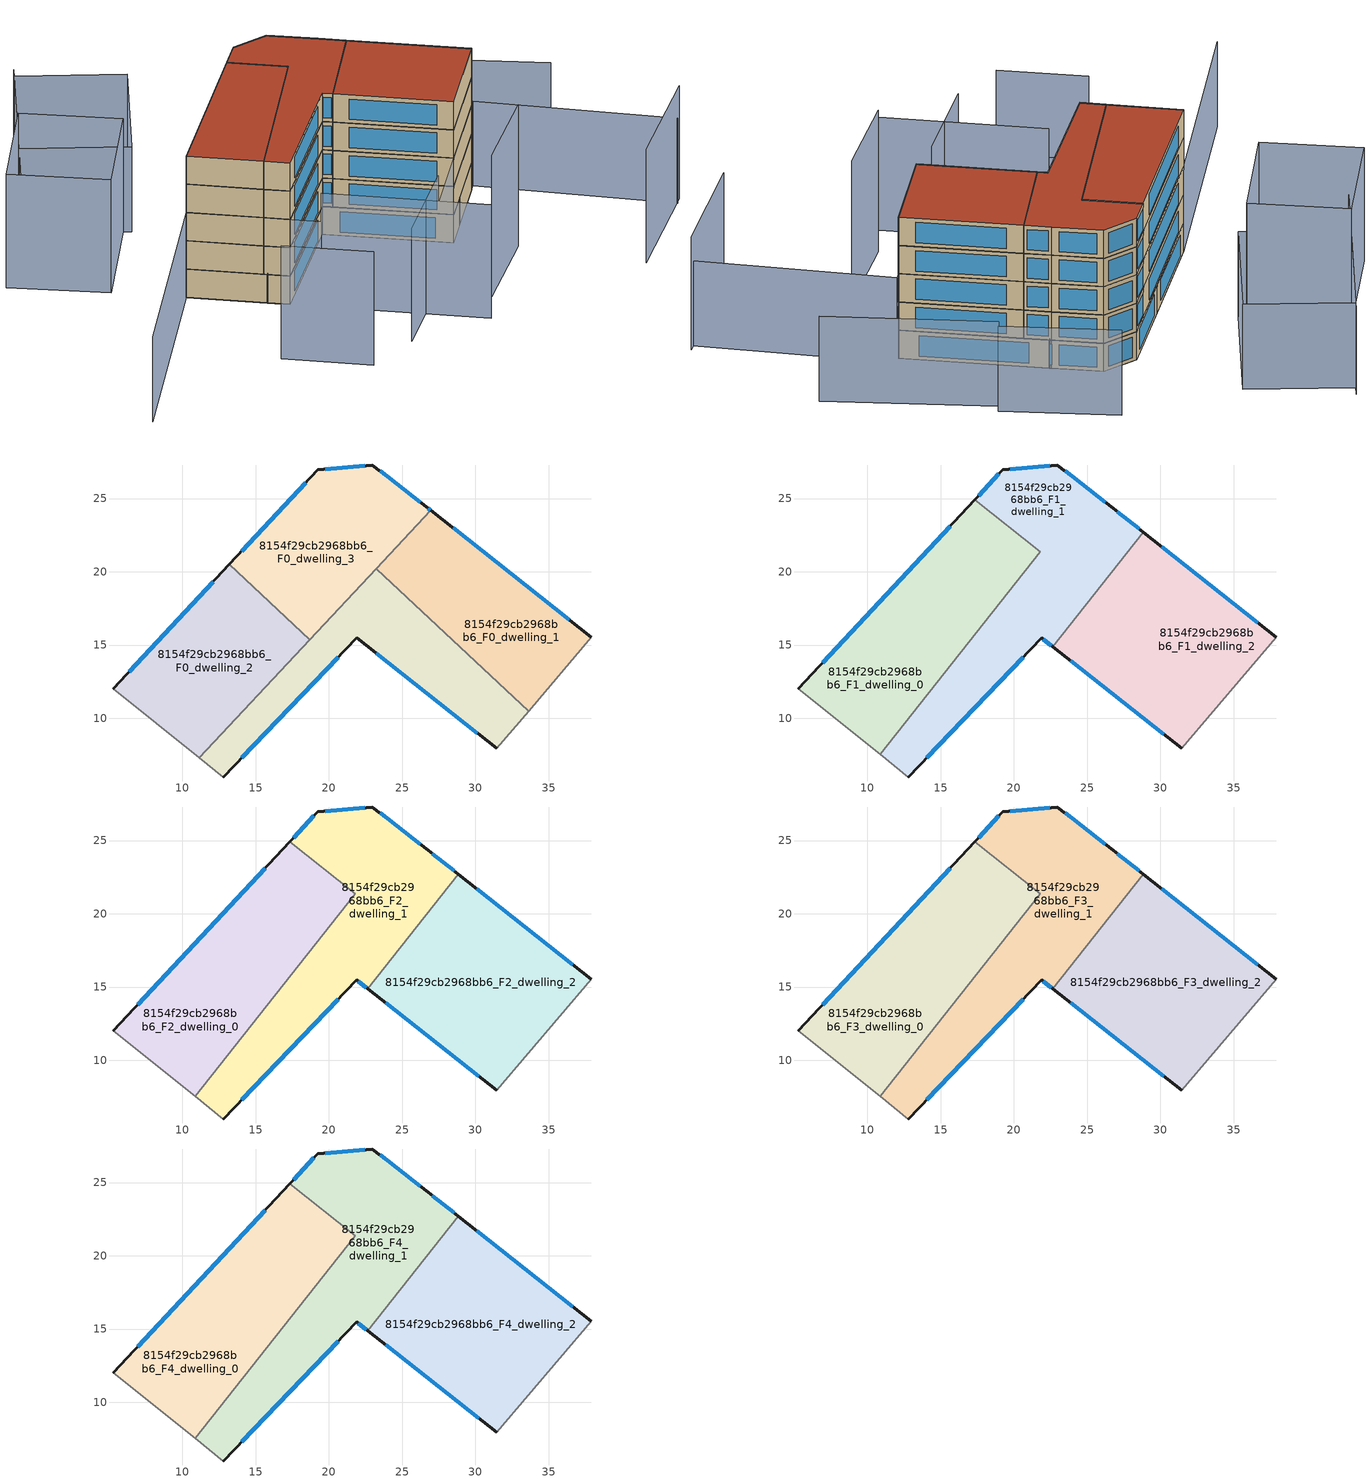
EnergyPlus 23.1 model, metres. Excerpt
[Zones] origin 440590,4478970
8154f29cb2968bb6_F0_dwelling_0
 floor ground (EU_floor_Construction): 31.47,7.94 33.64,10.49 23.23,20.22 11.16,7.31 12.8,5.99 21.9,15.49 z0
 wall outside (EU_wall_Construction): 31.47,7.94 21.9,15.49 12.8,5.99 z0:3
 wall adiabatic (EU_wall_Construction): 12.8,5.99 11.16,7.31 / 33.64,10.49 31.47,7.94 z0:3
 wall to 8154f29cb2968bb6_F0_dwelling_1 (EU_wall_Construction): 23.23,20.22 33.64,10.49 z0:3
 wall to 8154f29cb2968bb6_F0_dwelling_2 (EU_wall_Construction): 11.16,7.31 18.7,15.37 z0:3
 wall to 8154f29cb2968bb6_F0_dwelling_3 (EU_wall_Construction): 18.7,15.37 23.23,20.22 z0:3
 window (EU_Window_Construction): 20.64,14.17 14.07,7.31 / 30.15,8.99 23.23,14.44 z0.42:2.58
 ceiling adiabatic (EU_roof_Construction): 33.64,10.49 31.47,7.94 22.67,14.89 25.33,18.26 z3
8154f29cb2968bb6_F0_dwelling_1
 floor ground (EU_floor_Construction): 33.64,10.49 37.93,15.53 26.96,24.2 23.23,20.22 z0
 wall outside (EU_wall_Construction): 26.96,24.2 37.93,15.53 z0:3
 wall adiabatic (EU_wall_Construction): 37.93,15.53 33.64,10.49 z0:3
 wall to 8154f29cb2968bb6_F0_dwelling_3 (EU_wall_Construction): 23.23,20.22 26.96,24.2 z0:3
 window (EU_Window_Construction): 28.48,23 36.41,16.73 z0.42:2.58
8154f29cb2968bb6_F0_dwelling_2
 floor ground (EU_floor_Construction): 11.16,7.31 18.7,15.37 13.21,20.5 5.27,12.01 z0
 wall outside (EU_wall_Construction): 5.27,12.01 13.21,20.5 z0:3
 wall to 8154f29cb2968bb6_F0_dwelling_3 (EU_wall_Construction): 13.21,20.5 18.7,15.37 z0:3
 wall adiabatic (EU_wall_Construction): 11.16,7.31 5.27,12.01 z0:3
 window (EU_Window_Construction): 6.37,13.19 12.11,19.32 z0.42:2.58
8154f29cb2968bb6_F0_dwelling_3
 floor ground (EU_floor_Construction): 18.7,15.37 26.96,24.2 26.78,24.34 22.98,27.29 19.25,26.97 13.21,20.5 z0
 wall outside (EU_wall_Construction): 13.21,20.5 19.25,26.97 22.98,27.29 26.78,24.34 26.96,24.2 z0:3
 window (EU_Window_Construction): 14.05,21.4 18.42,26.07 / 19.77,27.01 22.46,27.25 / 23.51,26.88 26.25,24.75 / 26.8,24.32 26.94,24.22 z0.42:2.58
8154f29cb2968bb6_F1_dwelling_0
 floor to 8154f29cb2968bb6_F0_dwelling_2 (EU_floor_Construction): 10.88,7.53 17.76,16.25 13.21,20.5 5.27,12.01 z3
 floor to 8154f29cb2968bb6_F0_dwelling_3 (EU_floor_Construction): 17.76,16.25 21.81,21.38 17.34,24.92 13.21,20.5 z3
 wall outside (EU_wall_Construction): 5.27,12.01 17.34,24.92 z3:6
 wall to 8154f29cb2968bb6_F1_dwelling_1 (EU_wall_Construction): 17.34,24.92 21.81,21.38 10.88,7.53 z3:6
 wall adiabatic (EU_wall_Construction): 10.88,7.53 5.27,12.01 z3:6
 window (EU_Window_Construction): 6.95,13.8 15.66,23.13 z3.42:5.58
8154f29cb2968bb6_F1_dwelling_1
 floor to 8154f29cb2968bb6_F0_dwelling_1 (EU_floor_Construction): 25.33,18.26 28.85,22.71 26.96,24.2 23.23,20.22 z3
 floor to 8154f29cb2968bb6_F0_dwelling_3 (EU_floor_Construction): 21.81,21.38 17.76,16.25 18.7,15.37 26.96,24.2 26.78,24.34 22.98,27.29 19.25,26.97 17.34,24.92 z3
 floor to 8154f29cb2968bb6_F0_dwelling_0 (EU_floor_Construction): 22.67,14.89 25.33,18.26 23.23,20.22 11.16,7.31 12.8,5.99 21.9,15.49 z3
 floor to 8154f29cb2968bb6_F0_dwelling_2 (EU_floor_Construction): 11.16,7.31 18.7,15.37 17.76,16.25 10.88,7.53 z3
 wall outside (EU_wall_Construction): 17.34,24.92 19.25,26.97 22.98,27.29 26.78,24.34 28.85,22.71 / 22.67,14.88 21.9,15.49 12.8,5.99 z3:6
 wall to 8154f29cb2968bb6_F1_dwelling_2 (EU_wall_Construction): 28.85,22.71 22.67,14.88 z3:6
 wall adiabatic (EU_wall_Construction): 12.8,5.99 10.88,7.53 z3:6
 window (EU_Window_Construction): 17.6,25.2 18.99,26.68 / 19.77,27.01 22.46,27.25 / 23.51,26.88 26.25,24.75 / 27.07,24.12 28.56,22.94 / 22.56,14.97 22.01,15.41 / 20.64,14.17 14.07,7.31 z3.42:5.58
8154f29cb2968bb6_F1_dwelling_2
 floor to 8154f29cb2968bb6_F0_dwelling_1 (EU_floor_Construction): 33.64,10.49 37.93,15.53 28.85,22.71 25.33,18.26 z3
 floor adiabatic (EU_floor_Construction): 31.47,7.94 33.64,10.49 25.33,18.26 22.67,14.88 z3
 wall outside (EU_wall_Construction): 31.47,7.94 22.67,14.88 / 28.85,22.71 37.93,15.53 z3:6
 wall adiabatic (EU_wall_Construction): 37.93,15.53 31.47,7.94 z3:6
 window (EU_Window_Construction): 30.25,8.91 23.89,13.92 / 30.11,21.71 36.67,16.53 z3.42:5.58
8154f29cb2968bb6_F2_dwelling_0
 floor to 8154f29cb2968bb6_F1_dwelling_0 (EU_floor_Construction): 10.88,7.53 21.81,21.38 17.34,24.92 5.27,12.01 z6
 wall outside (EU_wall_Construction): 5.27,12.01 17.34,24.92 z6:9
 wall to 8154f29cb2968bb6_F2_dwelling_1 (EU_wall_Construction): 17.34,24.92 21.81,21.38 10.88,7.53 z6:9
 wall adiabatic (EU_wall_Construction): 10.88,7.53 5.27,12.01 z6:9
 window (EU_Window_Construction): 6.95,13.8 15.66,23.13 z6.42:8.58
8154f29cb2968bb6_F2_dwelling_1
 floor to 8154f29cb2968bb6_F1_dwelling_1 (EU_floor_Construction): 22.67,14.88 28.85,22.71 26.78,24.34 22.98,27.29 19.25,26.97 17.34,24.92 21.81,21.38 10.88,7.53 12.8,5.99 21.9,15.49 z6
 wall outside (EU_wall_Construction): 17.34,24.92 19.25,26.97 22.98,27.29 26.78,24.34 28.85,22.71 / 22.67,14.88 21.9,15.49 12.8,5.99 z6:9
 wall to 8154f29cb2968bb6_F2_dwelling_2 (EU_wall_Construction): 28.85,22.71 22.67,14.88 z6:9
 wall adiabatic (EU_wall_Construction): 12.8,5.99 10.88,7.53 z6:9
 window (EU_Window_Construction): 17.6,25.2 18.99,26.68 / 19.77,27.01 22.46,27.25 / 23.51,26.88 26.25,24.75 / 27.07,24.12 28.56,22.94 / 22.56,14.97 22.01,15.41 / 20.64,14.17 14.07,7.31 z6.42:8.58
8154f29cb2968bb6_F2_dwelling_2
 floor to 8154f29cb2968bb6_F1_dwelling_2 (EU_floor_Construction): 31.47,7.94 37.93,15.53 28.85,22.71 22.67,14.88 z6
 wall outside (EU_wall_Construction): 31.47,7.94 22.67,14.88 / 28.85,22.71 37.93,15.53 z6:9
 wall adiabatic (EU_wall_Construction): 37.93,15.53 31.47,7.94 z6:9
 window (EU_Window_Construction): 30.25,8.91 23.89,13.92 / 30.11,21.71 36.67,16.53 z6.42:8.58
8154f29cb2968bb6_F3_dwelling_0
 floor to 8154f29cb2968bb6_F2_dwelling_0 (EU_floor_Construction): 10.88,7.53 21.81,21.38 17.34,24.92 5.27,12.01 z9
 wall outside (EU_wall_Construction): 5.27,12.01 17.34,24.92 z9:12
 wall to 8154f29cb2968bb6_F3_dwelling_1 (EU_wall_Construction): 17.34,24.92 21.81,21.38 10.88,7.53 z9:12
 wall adiabatic (EU_wall_Construction): 10.88,7.53 5.27,12.01 z9:12
 window (EU_Window_Construction): 6.95,13.8 15.66,23.13 z9.42:11.58
8154f29cb2968bb6_F3_dwelling_1
 floor to 8154f29cb2968bb6_F2_dwelling_1 (EU_floor_Construction): 22.67,14.88 28.85,22.71 26.78,24.34 22.98,27.29 19.25,26.97 17.34,24.92 21.81,21.38 10.88,7.53 12.8,5.99 21.9,15.49 z9
 wall outside (EU_wall_Construction): 17.34,24.92 19.25,26.97 22.98,27.29 26.78,24.34 28.85,22.71 / 22.67,14.88 21.9,15.49 12.8,5.99 z9:12
 wall to 8154f29cb2968bb6_F3_dwelling_2 (EU_wall_Construction): 28.85,22.71 22.67,14.88 z9:12
 wall adiabatic (EU_wall_Construction): 12.8,5.99 10.88,7.53 z9:12
 window (EU_Window_Construction): 17.6,25.2 18.99,26.68 / 19.77,27.01 22.46,27.25 / 23.51,26.88 26.25,24.75 / 27.07,24.12 28.56,22.94 / 22.56,14.97 22.01,15.41 / 20.64,14.17 14.07,7.31 z9.42:11.58
8154f29cb2968bb6_F3_dwelling_2
 floor to 8154f29cb2968bb6_F2_dwelling_2 (EU_floor_Construction): 31.47,7.94 37.93,15.53 28.85,22.71 22.67,14.88 z9
 wall outside (EU_wall_Construction): 31.47,7.94 22.67,14.88 / 28.85,22.71 37.93,15.53 z9:12
 wall adiabatic (EU_wall_Construction): 37.93,15.53 31.47,7.94 z9:12
 window (EU_Window_Construction): 30.25,8.91 23.89,13.92 / 30.11,21.71 36.67,16.53 z9.42:11.58
8154f29cb2968bb6_F4_dwelling_0
 floor to 8154f29cb2968bb6_F3_dwelling_0 (EU_floor_Construction): 10.88,7.53 21.81,21.38 17.34,24.92 5.27,12.01 z12
 wall outside (EU_wall_Construction): 5.27,12.01 17.34,24.92 z12:15
 wall to 8154f29cb2968bb6_F4_dwelling_1 (EU_wall_Construction): 17.34,24.92 21.81,21.38 10.88,7.53 z12:15
 wall adiabatic (EU_wall_Construction): 10.88,7.53 5.27,12.01 z12:15
 window (EU_Window_Construction): 6.95,13.8 15.66,23.13 z12.42:14.58
 roof outside (EU_roof_Construction): 21.81,21.38 10.88,7.53 5.27,12.01 17.34,24.92 z15
8154f29cb2968bb6_F4_dwelling_1
 floor to 8154f29cb2968bb6_F3_dwelling_1 (EU_floor_Construction): 22.67,14.88 28.85,22.71 26.78,24.34 22.98,27.29 19.25,26.97 17.34,24.92 21.81,21.38 10.88,7.53 12.8,5.99 21.9,15.49 z12
 wall outside (EU_wall_Construction): 17.34,24.92 19.25,26.97 22.98,27.29 26.78,24.34 28.85,22.71 / 22.67,14.88 21.9,15.49 12.8,5.99 z12:15
 wall to 8154f29cb2968bb6_F4_dwelling_2 (EU_wall_Construction): 28.85,22.71 22.67,14.88 z12:15
 wall adiabatic (EU_wall_Construction): 12.8,5.99 10.88,7.53 z12:15
 window (EU_Window_Construction): 17.6,25.2 18.99,26.68 / 19.77,27.01 22.46,27.25 / 23.51,26.88 26.25,24.75 / 27.07,24.12 28.56,22.94 / 22.56,14.97 22.01,15.41 / 20.64,14.17 14.07,7.31 z12.42:14.58
 roof outside (EU_roof_Construction): 26.78,24.34 28.85,22.71 22.67,14.88 21.9,15.49 12.8,5.99 10.88,7.53 21.81,21.38 17.34,24.92 19.25,26.97 22.98,27.29 z15
8154f29cb2968bb6_F4_dwelling_2
 floor to 8154f29cb2968bb6_F3_dwelling_2 (EU_floor_Construction): 31.47,7.94 37.93,15.53 28.85,22.71 22.67,14.88 z12
 wall outside (EU_wall_Construction): 31.47,7.94 22.67,14.88 / 28.85,22.71 37.93,15.53 z12:15
 wall adiabatic (EU_wall_Construction): 37.93,15.53 31.47,7.94 z12:15
 window (EU_Window_Construction): 30.25,8.91 23.89,13.92 / 30.11,21.71 36.67,16.53 z12.42:14.58
 roof outside (EU_roof_Construction): 37.93,15.53 31.47,7.94 22.67,14.88 28.85,22.71 z15
shading: 18.89,-5.54 25.95,1.47 / 6.94,-2.15 13.67,-7.48 / 44.79,-4.2 53.42,4.32 / 15.05,4.21 27.37,-5.64 / -1.25,31.11 6.52,25.33 / 6.52,25.33 -0.2,16.3 / -0.2,16.3 -7.98,22.08 / -7.98,22.08 -1.25,31.11 z0:12; 29.45,-2.28 36.27,4.45 z0:15; -9.11,-5.99 5.27,12.01 / 5.27,12.01 15.05,4.2 / 25.67,1.14 38.4,16.08 / 38.4,16.08 52.92,3.71 / 5.23,42.7 -5.01,24.28 / 48.16,18.49 34.54,27.78 / 35.06,28.53 25.65,34.96 / -1.86,30.02 4.64,41.65 / 4.64,41.65 13.69,36.59 / 13.69,36.59 7.18,24.96 / 7.18,24.96 -1.86,30.02 z0:9
[Building]
EU S2 Campaign: North Axis=0; Terrain=City; Solar Distribution=FullExterior
[Site:Location]
Madrid: Latitude=40.5; Longitude=-3.5; Time Zone=1; Elevation=609
[SizingPeriod:WeatherFileDays]
AnnualSizingPeriod: Begin Month=1; Begin Day of Month=1; End Month=12; End Day of Month=31; Day of Week for Start Day=Monday; Use Weather File Daylight Saving Period=No; Use Weather File Rain and Snow Indicators=No
[MATERIAL]
EU_InternalMass_Material: Roughness=MediumRough; Thickness=0.1; Conductivity=1; Density=1800; Specific Heat=900; Thermal Absorptance=0.9; Solar Absorptance=0.7; Visible Absorptance=0.7
[MATERIAL:NOMASS] Roughness=MediumRough; Thermal Absorptance=0.9; Solar Absorptance=0.7; Visible Absorptance=0.7
Name | Thermal Resistance
EU_wall_NoMass | 1.60022
EU_roof_NoMass | 1.57597
EU_floor_NoMass | 0.470652
[WINDOWMATERIAL:SIMPLEGLAZINGSYSTEM]
EU_Window_SimpleGlazing: UFactor=3.28802; Solar Heat Gain Coefficient=0.85; Visible Transmittance=0.85
[CONSTRUCTION]
EU_wall_Construction: EU_wall_NoMass
EU_roof_Construction: EU_roof_NoMass
EU_floor_Construction: EU_floor_NoMass
EU_InternalMass_Construction: EU_InternalMass_Material
EU_Window_Construction: EU_Window_SimpleGlazing
[ZONE] Type=1; Multiplier=1; Ceiling Height=autocalculate; Floor Area=autocalculate; Part of Total Floor Area=Yes
Name | Volume
8154f29cb2968bb6_F0_dwelling_0 | 255.432
8154f29cb2968bb6_F1_dwelling_0; 8154f29cb2968bb6_F2_dwelling_0; 8154f29cb2968bb6_F3_dwelling_0; 8154f29cb2968bb6_F4_dwelling_0 | 340.524
8154f29cb2968bb6_F0_dwelling_1 | 255.39
8154f29cb2968bb6_F1_dwelling_1; 8154f29cb2968bb6_F2_dwelling_1; 8154f29cb2968bb6_F3_dwelling_1; 8154f29cb2968bb6_F4_dwelling_1 | 340.53
8154f29cb2968bb6_F0_dwelling_2 | 255.393
8154f29cb2968bb6_F1_dwelling_2; 8154f29cb2968bb6_F2_dwelling_2; 8154f29cb2968bb6_F3_dwelling_2; 8154f29cb2968bb6_F4_dwelling_2 | 340.533
8154f29cb2968bb6_F0_dwelling_3 | 255.378
[INTERNALMASS] Construction=EU_InternalMass_Construction
Name | Zone or ZoneList | Surface Area
8154f29cb2968bb6_F0_dwelling_0_EU_InternalMass | 8154f29cb2968bb6_F0_dwelling_0 | 85.1426
8154f29cb2968bb6_F0_dwelling_1_EU_InternalMass | 8154f29cb2968bb6_F0_dwelling_1 | 85.1247
8154f29cb2968bb6_F0_dwelling_2_EU_InternalMass | 8154f29cb2968bb6_F0_dwelling_2 | 85.1306
8154f29cb2968bb6_F0_dwelling_3_EU_InternalMass | 8154f29cb2968bb6_F0_dwelling_3 | 85.1255
8154f29cb2968bb6_F1_dwelling_0_EU_InternalMass | 8154f29cb2968bb6_F1_dwelling_0 | 113.511
8154f29cb2968bb6_F1_dwelling_1_EU_InternalMass | 8154f29cb2968bb6_F1_dwelling_1 | 113.513
8154f29cb2968bb6_F1_dwelling_2_EU_InternalMass | 8154f29cb2968bb6_F1_dwelling_2 | 113.51
8154f29cb2968bb6_F2_dwelling_0_EU_InternalMass | 8154f29cb2968bb6_F2_dwelling_0 | 113.511
8154f29cb2968bb6_F2_dwelling_1_EU_InternalMass | 8154f29cb2968bb6_F2_dwelling_1 | 113.513
8154f29cb2968bb6_F2_dwelling_2_EU_InternalMass | 8154f29cb2968bb6_F2_dwelling_2 | 113.51
8154f29cb2968bb6_F3_dwelling_0_EU_InternalMass | 8154f29cb2968bb6_F3_dwelling_0 | 113.511
8154f29cb2968bb6_F3_dwelling_1_EU_InternalMass | 8154f29cb2968bb6_F3_dwelling_1 | 113.513
8154f29cb2968bb6_F3_dwelling_2_EU_InternalMass | 8154f29cb2968bb6_F3_dwelling_2 | 113.51
8154f29cb2968bb6_F4_dwelling_0_EU_InternalMass | 8154f29cb2968bb6_F4_dwelling_0 | 113.511
8154f29cb2968bb6_F4_dwelling_1_EU_InternalMass | 8154f29cb2968bb6_F4_dwelling_1 | 113.513
8154f29cb2968bb6_F4_dwelling_2_EU_InternalMass | 8154f29cb2968bb6_F4_dwelling_2 | 113.51
[OTHEREQUIPMENT] Fuel Type=Electricity; Design Level Calculation Method=Watts/Area; Power per Zone Floor Area=1; Fraction Latent=0; Fraction Radiant=0; Fraction Lost=0; Carbon Dioxide Generation Rate=0; EndUse Subcategory=EU_Step8_InternalGains
Name | Zone or ZoneList or Space or SpaceList | Schedule
EU_Step8_InternalGain_8154f29cb2968bb6_F0_dwelling_0_f000 | 8154f29cb2968bb6_F0_dwelling_0 | EU_Step8_GainSchedule_8154f29cb2968bb6_F0_dwelling_0_f000
EU_Step8_InternalGain_8154f29cb2968bb6_F0_dwelling_1_f000 | 8154f29cb2968bb6_F0_dwelling_1 | EU_Step8_GainSchedule_8154f29cb2968bb6_F0_dwelling_1_f000
EU_Step8_InternalGain_8154f29cb2968bb6_F0_dwelling_2_f000 | 8154f29cb2968bb6_F0_dwelling_2 | EU_Step8_GainSchedule_8154f29cb2968bb6_F0_dwelling_2_f000
EU_Step8_InternalGain_8154f29cb2968bb6_F0_dwelling_3_f000 | 8154f29cb2968bb6_F0_dwelling_3 | EU_Step8_GainSchedule_8154f29cb2968bb6_F0_dwelling_3_f000
EU_Step8_InternalGain_8154f29cb2968bb6_F1_dwelling_0_f000 | 8154f29cb2968bb6_F1_dwelling_0 | EU_Step8_GainSchedule_8154f29cb2968bb6_F1_dwelling_0_f000
EU_Step8_InternalGain_8154f29cb2968bb6_F1_dwelling_1_f000 | 8154f29cb2968bb6_F1_dwelling_1 | EU_Step8_GainSchedule_8154f29cb2968bb6_F1_dwelling_1_f000
EU_Step8_InternalGain_8154f29cb2968bb6_F1_dwelling_2_f000 | 8154f29cb2968bb6_F1_dwelling_2 | EU_Step8_GainSchedule_8154f29cb2968bb6_F1_dwelling_2_f000
EU_Step8_InternalGain_8154f29cb2968bb6_F2_dwelling_0_f000 | 8154f29cb2968bb6_F2_dwelling_0 | EU_Step8_GainSchedule_8154f29cb2968bb6_F2_dwelling_0_f000
EU_Step8_InternalGain_8154f29cb2968bb6_F2_dwelling_1_f000 | 8154f29cb2968bb6_F2_dwelling_1 | EU_Step8_GainSchedule_8154f29cb2968bb6_F2_dwelling_1_f000
EU_Step8_InternalGain_8154f29cb2968bb6_F2_dwelling_2_f000 | 8154f29cb2968bb6_F2_dwelling_2 | EU_Step8_GainSchedule_8154f29cb2968bb6_F2_dwelling_2_f000
EU_Step8_InternalGain_8154f29cb2968bb6_F3_dwelling_0_f000 | 8154f29cb2968bb6_F3_dwelling_0 | EU_Step8_GainSchedule_8154f29cb2968bb6_F3_dwelling_0_f000
EU_Step8_InternalGain_8154f29cb2968bb6_F3_dwelling_1_f000 | 8154f29cb2968bb6_F3_dwelling_1 | EU_Step8_GainSchedule_8154f29cb2968bb6_F3_dwelling_1_f000
EU_Step8_InternalGain_8154f29cb2968bb6_F3_dwelling_2_f000 | 8154f29cb2968bb6_F3_dwelling_2 | EU_Step8_GainSchedule_8154f29cb2968bb6_F3_dwelling_2_f000
EU_Step8_InternalGain_8154f29cb2968bb6_F4_dwelling_0_f000 | 8154f29cb2968bb6_F4_dwelling_0 | EU_Step8_GainSchedule_8154f29cb2968bb6_F4_dwelling_0_f000
EU_Step8_InternalGain_8154f29cb2968bb6_F4_dwelling_1_f000 | 8154f29cb2968bb6_F4_dwelling_1 | EU_Step8_GainSchedule_8154f29cb2968bb6_F4_dwelling_1_f000
EU_Step8_InternalGain_8154f29cb2968bb6_F4_dwelling_2_f000 | 8154f29cb2968bb6_F4_dwelling_2 | EU_Step8_GainSchedule_8154f29cb2968bb6_F4_dwelling_2_f000
[ZONEVENTILATION:DESIGNFLOWRATE] Schedule=EU_AlwaysOn; Design Flow Rate Calculation Method=AirChanges/Hour; Air Changes per Hour=0.480704; Ventilation Type=Natural; Fan Pressure Rise=0; Fan Total Efficiency=1; Constant Term Coefficient=1; Temperature Term Coefficient=0; Velocity Term Coefficient=0; Velocity Squared Term Coefficient=0; Minimum Indoor Temperature=-100; Maximum Indoor Temperature=100; Delta Temperature=-100; Minimum Outdoor Temperature=-100; Maximum Outdoor Temperature=100; Maximum Wind Speed=40
Name | Zone or ZoneList or Space or SpaceList
EU_ConstantAir_8154f29cb2968bb6_F0_dwelling_0 | 8154f29cb2968bb6_F0_dwelling_0
EU_ConstantAir_8154f29cb2968bb6_F0_dwelling_1 | 8154f29cb2968bb6_F0_dwelling_1
EU_ConstantAir_8154f29cb2968bb6_F0_dwelling_2 | 8154f29cb2968bb6_F0_dwelling_2
EU_ConstantAir_8154f29cb2968bb6_F0_dwelling_3 | 8154f29cb2968bb6_F0_dwelling_3
EU_ConstantAir_8154f29cb2968bb6_F1_dwelling_0 | 8154f29cb2968bb6_F1_dwelling_0
EU_ConstantAir_8154f29cb2968bb6_F1_dwelling_1 | 8154f29cb2968bb6_F1_dwelling_1
EU_ConstantAir_8154f29cb2968bb6_F1_dwelling_2 | 8154f29cb2968bb6_F1_dwelling_2
EU_ConstantAir_8154f29cb2968bb6_F2_dwelling_0 | 8154f29cb2968bb6_F2_dwelling_0
EU_ConstantAir_8154f29cb2968bb6_F2_dwelling_1 | 8154f29cb2968bb6_F2_dwelling_1
EU_ConstantAir_8154f29cb2968bb6_F2_dwelling_2 | 8154f29cb2968bb6_F2_dwelling_2
EU_ConstantAir_8154f29cb2968bb6_F3_dwelling_0 | 8154f29cb2968bb6_F3_dwelling_0
EU_ConstantAir_8154f29cb2968bb6_F3_dwelling_1 | 8154f29cb2968bb6_F3_dwelling_1
EU_ConstantAir_8154f29cb2968bb6_F3_dwelling_2 | 8154f29cb2968bb6_F3_dwelling_2
EU_ConstantAir_8154f29cb2968bb6_F4_dwelling_0 | 8154f29cb2968bb6_F4_dwelling_0
EU_ConstantAir_8154f29cb2968bb6_F4_dwelling_1 | 8154f29cb2968bb6_F4_dwelling_1
EU_ConstantAir_8154f29cb2968bb6_F4_dwelling_2 | 8154f29cb2968bb6_F4_dwelling_2
[HVACTEMPLATE:THERMOSTAT] Constant Heating Setpoint=20; Constant Cooling Setpoint=50
EU_HeatOnly_8154f29cb2968bb6_F0_dwelling_0; EU_HeatOnly_8154f29cb2968bb6_F0_dwelling_1; EU_HeatOnly_8154f29cb2968bb6_F0_dwelling_2; EU_HeatOnly_8154f29cb2968bb6_F0_dwelling_3; EU_HeatOnly_8154f29cb2968bb6_F1_dwelling_0; EU_HeatOnly_8154f29cb2968bb6_F1_dwelling_1; EU_HeatOnly_8154f29cb2968bb6_F1_dwelling_2; EU_HeatOnly_8154f29cb2968bb6_F2_dwelling_0; EU_HeatOnly_8154f29cb2968bb6_F2_dwelling_1; EU_HeatOnly_8154f29cb2968bb6_F2_dwelling_2; EU_HeatOnly_8154f29cb2968bb6_F3_dwelling_0; EU_HeatOnly_8154f29cb2968bb6_F3_dwelling_1; EU_HeatOnly_8154f29cb2968bb6_F3_dwelling_2; EU_HeatOnly_8154f29cb2968bb6_F4_dwelling_0; EU_HeatOnly_8154f29cb2968bb6_F4_dwelling_1; EU_HeatOnly_8154f29cb2968bb6_F4_dwelling_2
[HVACTEMPLATE:ZONE:IDEALLOADSAIRSYSTEM] System Availability Schedule=EU_AlwaysOn; Maximum Heating Supply Air Temperature=50; Minimum Cooling Supply Air Temperature=13; Maximum Heating Supply Air Humidity Ratio=0.0156; Minimum Cooling Supply Air Humidity Ratio=0.0077; Heating Limit=NoLimit; Cooling Limit=NoLimit; Heating Availability Schedule=EU_AlwaysOn; Cooling Availability Schedule=EU_CoolingOff; Dehumidification Control Type=ConstantSensibleHeatRatio; Cooling Sensible Heat Ratio=0.7; Dehumidification Setpoint=60; Humidification Control Type=None; Humidification Setpoint=30; Outdoor Air Method=None; Outdoor Air Flow Rate per Person=0.00944; Outdoor Air Flow Rate per Zone Floor Area=0; Outdoor Air Flow Rate per Zone=0; Demand Controlled Ventilation Type=None; Outdoor Air Economizer Type=NoEconomizer; Heat Recovery Type=None; Sensible Heat Recovery Effectiveness=0.7; Latent Heat Recovery Effectiveness=0.65
Name | Template Thermostat
8154f29cb2968bb6_F0_dwelling_0 | EU_HeatOnly_8154f29cb2968bb6_F0_dwelling_0
8154f29cb2968bb6_F0_dwelling_1 | EU_HeatOnly_8154f29cb2968bb6_F0_dwelling_1
8154f29cb2968bb6_F0_dwelling_2 | EU_HeatOnly_8154f29cb2968bb6_F0_dwelling_2
8154f29cb2968bb6_F0_dwelling_3 | EU_HeatOnly_8154f29cb2968bb6_F0_dwelling_3
8154f29cb2968bb6_F1_dwelling_0 | EU_HeatOnly_8154f29cb2968bb6_F1_dwelling_0
8154f29cb2968bb6_F1_dwelling_1 | EU_HeatOnly_8154f29cb2968bb6_F1_dwelling_1
8154f29cb2968bb6_F1_dwelling_2 | EU_HeatOnly_8154f29cb2968bb6_F1_dwelling_2
8154f29cb2968bb6_F2_dwelling_0 | EU_HeatOnly_8154f29cb2968bb6_F2_dwelling_0
8154f29cb2968bb6_F2_dwelling_1 | EU_HeatOnly_8154f29cb2968bb6_F2_dwelling_1
8154f29cb2968bb6_F2_dwelling_2 | EU_HeatOnly_8154f29cb2968bb6_F2_dwelling_2
8154f29cb2968bb6_F3_dwelling_0 | EU_HeatOnly_8154f29cb2968bb6_F3_dwelling_0
8154f29cb2968bb6_F3_dwelling_1 | EU_HeatOnly_8154f29cb2968bb6_F3_dwelling_1
8154f29cb2968bb6_F3_dwelling_2 | EU_HeatOnly_8154f29cb2968bb6_F3_dwelling_2
8154f29cb2968bb6_F4_dwelling_0 | EU_HeatOnly_8154f29cb2968bb6_F4_dwelling_0
8154f29cb2968bb6_F4_dwelling_1 | EU_HeatOnly_8154f29cb2968bb6_F4_dwelling_1
8154f29cb2968bb6_F4_dwelling_2 | EU_HeatOnly_8154f29cb2968bb6_F4_dwelling_2
[SIZING:ZONE] Zone Cooling Design Supply Air Temperature Input Method=SupplyAirTemperature; Zone Cooling Design Supply Air Temperature=13; Zone Heating Design Supply Air Temperature Input Method=SupplyAirTemperature; Zone Heating Design Supply Air Temperature=50; Zone Cooling Design Supply Air Humidity Ratio=0.008; Zone Heating Design Supply Air Humidity Ratio=0.008; Cooling Design Air Flow Method=DesignDay; Cooling Design Air Flow Rate=0; Cooling Minimum Air Flow per Zone Floor Area=0.000762; Cooling Minimum Air Flow=0; Cooling Minimum Air Flow Fraction=0.2; Heating Design Air Flow Method=DesignDay; Heating Design Air Flow Rate=0; Heating Maximum Air Flow per Zone Floor Area=0.002032; Heating Maximum Air Flow=0.141576; Heating Maximum Air Flow Fraction=0.3; Account for Dedicated Outdoor Air System=No; Dedicated Outdoor Air System Control Strategy=NeutralSupplyAir; Dedicated Outdoor Air Low Setpoint Temperature for Design=autosize; Dedicated Outdoor Air High Setpoint Temperature for Design=autosize; Zone Load Sizing Method=Sensible Load Only No Latent Load; Zone Latent Cooling Design Supply Air Humidity Ratio Input Method=HumidityRatioDifference; Zone Cooling Design Supply Air Humidity Ratio Difference=0.005; Zone Latent Heating Design Supply Air Humidity Ratio Input Method=HumidityRatioDifference; Zone Humidification Design Supply Air Humidity Ratio Difference=0.005
8154f29cb2968bb6_F0_dwelling_0; 8154f29cb2968bb6_F0_dwelling_1; 8154f29cb2968bb6_F0_dwelling_2; 8154f29cb2968bb6_F0_dwelling_3; 8154f29cb2968bb6_F1_dwelling_0; 8154f29cb2968bb6_F1_dwelling_1; 8154f29cb2968bb6_F1_dwelling_2; 8154f29cb2968bb6_F2_dwelling_0; 8154f29cb2968bb6_F2_dwelling_1; 8154f29cb2968bb6_F2_dwelling_2; 8154f29cb2968bb6_F3_dwelling_0; 8154f29cb2968bb6_F3_dwelling_1; 8154f29cb2968bb6_F3_dwelling_2; 8154f29cb2968bb6_F4_dwelling_0; 8154f29cb2968bb6_F4_dwelling_1; 8154f29cb2968bb6_F4_dwelling_2
[SCHEDULE:CONSTANT]
Name | Hourly Value
EU_AlwaysOn | 1
EU_CoolingOff | 0
[SCHEDULE:FILE] Column Number=1; Rows to Skip at Top=0; Number of Hours of Data=8760; Column Separator=Comma; Interpolate to Timestep=No; Minutes per Item=60; Adjust Schedule for Daylight Savings=Yes
Name | File
EU_Step8_GainSchedule_8154f29cb2968bb6_F0_dwelling_0_f000 | ../../schedules/8154f29cb2968bb6/8154f29cb2968bb6_F0_dwelling_0_f000_gain.csv
EU_Step8_GainSchedule_8154f29cb2968bb6_F0_dwelling_1_f000 | ../../schedules/8154f29cb2968bb6/8154f29cb2968bb6_F0_dwelling_1_f000_gain.csv
EU_Step8_GainSchedule_8154f29cb2968bb6_F0_dwelling_2_f000 | ../../schedules/8154f29cb2968bb6/8154f29cb2968bb6_F0_dwelling_2_f000_gain.csv
EU_Step8_GainSchedule_8154f29cb2968bb6_F0_dwelling_3_f000 | ../../schedules/8154f29cb2968bb6/8154f29cb2968bb6_F0_dwelling_3_f000_gain.csv
EU_Step8_GainSchedule_8154f29cb2968bb6_F1_dwelling_0_f000 | ../../schedules/8154f29cb2968bb6/8154f29cb2968bb6_F1_dwelling_0_f000_gain.csv
EU_Step8_GainSchedule_8154f29cb2968bb6_F1_dwelling_1_f000 | ../../schedules/8154f29cb2968bb6/8154f29cb2968bb6_F1_dwelling_1_f000_gain.csv
EU_Step8_GainSchedule_8154f29cb2968bb6_F1_dwelling_2_f000 | ../../schedules/8154f29cb2968bb6/8154f29cb2968bb6_F1_dwelling_2_f000_gain.csv
EU_Step8_GainSchedule_8154f29cb2968bb6_F2_dwelling_0_f000 | ../../schedules/8154f29cb2968bb6/8154f29cb2968bb6_F2_dwelling_0_f000_gain.csv
EU_Step8_GainSchedule_8154f29cb2968bb6_F2_dwelling_1_f000 | ../../schedules/8154f29cb2968bb6/8154f29cb2968bb6_F2_dwelling_1_f000_gain.csv
EU_Step8_GainSchedule_8154f29cb2968bb6_F2_dwelling_2_f000 | ../../schedules/8154f29cb2968bb6/8154f29cb2968bb6_F2_dwelling_2_f000_gain.csv
EU_Step8_GainSchedule_8154f29cb2968bb6_F3_dwelling_0_f000 | ../../schedules/8154f29cb2968bb6/8154f29cb2968bb6_F3_dwelling_0_f000_gain.csv
EU_Step8_GainSchedule_8154f29cb2968bb6_F3_dwelling_1_f000 | ../../schedules/8154f29cb2968bb6/8154f29cb2968bb6_F3_dwelling_1_f000_gain.csv
EU_Step8_GainSchedule_8154f29cb2968bb6_F3_dwelling_2_f000 | ../../schedules/8154f29cb2968bb6/8154f29cb2968bb6_F3_dwelling_2_f000_gain.csv
EU_Step8_GainSchedule_8154f29cb2968bb6_F4_dwelling_0_f000 | ../../schedules/8154f29cb2968bb6/8154f29cb2968bb6_F4_dwelling_0_f000_gain.csv
EU_Step8_GainSchedule_8154f29cb2968bb6_F4_dwelling_1_f000 | ../../schedules/8154f29cb2968bb6/8154f29cb2968bb6_F4_dwelling_1_f000_gain.csv
EU_Step8_GainSchedule_8154f29cb2968bb6_F4_dwelling_2_f000 | ../../schedules/8154f29cb2968bb6/8154f29cb2968bb6_F4_dwelling_2_f000_gain.csv
